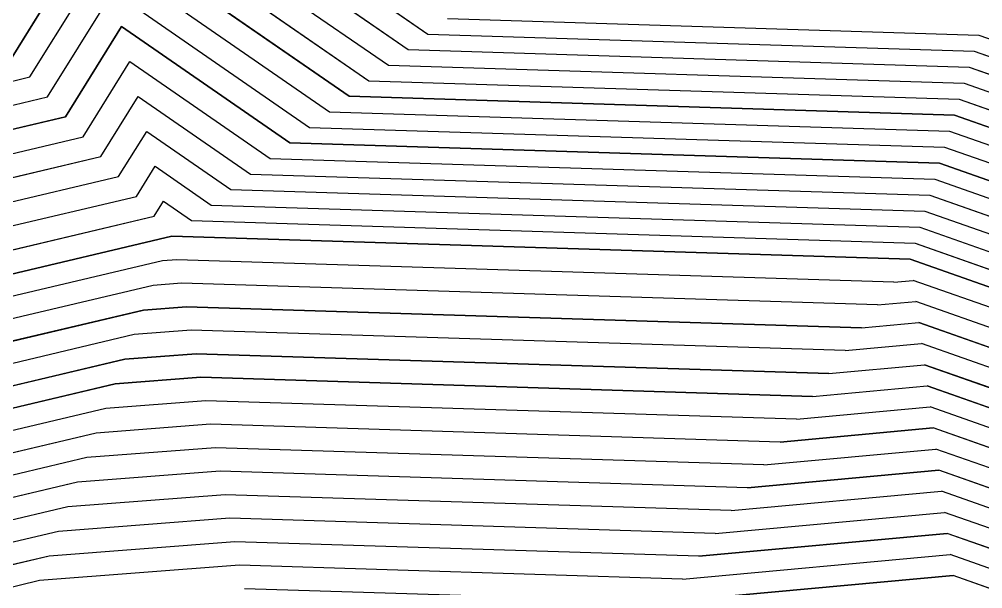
# Model space of a CAD drawing. Extents: x 7084 to 11035, y 13750 to 16729.
# Drawn here: x 8986.5 to 9274.3, y 15558.7 to 15728.9 of the extents above; entities that cross this region are included whole.
import ezdxf

# ---------------------------------------------------------------- set-up
doc = ezdxf.new("R2010")
doc.units = 0
doc.layers.add('Level 1', color=7, linetype='Continuous')

msp = doc.modelspace()

# ---------------------------------------------------------------- linework, layer by layer
at = {"layer": 'Level 1'}
for p, q in [((8999.47, 15799.8), (9108.52, 15724.44)), ((9001.98, 15789.35), (9102.64, 15719.79)), ((9004.49, 15778.91), (9096.76, 15715.14)), ((9007, 15768.47), (9090.88, 15710.5)), ((8984.34, 15717.54), (9009.5, 15758.02)), ((9009.5, 15758.02), (9085, 15705.85)), ((8989.64, 15711.6), (9012.01, 15747.58)), ((9012.01, 15747.58), (9079.12, 15701.2)), ((8994.95, 15705.65), (9014.52, 15737.13)), ((9014.52, 15737.13), (9073.24, 15696.55)), ((9114.4, 15729.09), (9273.22, 15724.12)), ((9000.25, 15699.7), (9017.03, 15726.69)), ((9017.03, 15726.69), (9067.36, 15691.91)), ((9108.52, 15724.44), (9271.75, 15719.34)), ((9273.22, 15724.12), (9362.55, 15692.69)), ((9102.64, 15719.79), (9270.28, 15714.55)), ((9271.75, 15719.34), (9363.56, 15687.03)), ((9005.56, 15693.76), (9019.54, 15716.24)), ((9019.54, 15716.24), (9061.48, 15687.26)), ((9096.76, 15715.14), (9268.81, 15709.77)), ((9270.28, 15714.55), (9364.57, 15681.38)), ((8842.96, 15676.86), (8989.64, 15711.6)), ((9090.88, 15710.5), (9267.34, 15704.98)), ((9268.81, 15709.77), (9365.59, 15675.72)), ((9010.86, 15687.81), (9022.05, 15705.8)), ((9022.05, 15705.8), (9055.6, 15682.61)), ((9085, 15705.85), (9265.87, 15700.2)), ((8844.77, 15670.08), (8994.95, 15705.65)), ((9267.34, 15704.98), (9366.6, 15670.06)), ((9079.12, 15701.2), (9264.4, 15695.41)), ((9265.87, 15700.2), (9367.61, 15664.4)), ((8846.59, 15663.31), (9000.25, 15699.7)), ((9016.17, 15681.86), (9024.56, 15695.35)), ((9024.56, 15695.35), (9049.72, 15677.96)), ((9073.24, 15696.55), (9262.94, 15690.63)), ((9264.4, 15695.41), (9368.62, 15658.74)), ((8848.4, 15656.53), (9005.56, 15693.76)), ((9067.36, 15691.91), (9261.47, 15685.84)), ((9262.94, 15690.63), (9369.64, 15653.08)), ((8850.21, 15649.76), (9010.86, 15687.81)), ((9061.48, 15687.26), (9260, 15681.06)), ((9261.47, 15685.84), (9370.65, 15647.42)), ((9021.47, 15675.92), (9027.06, 15684.91)), ((9027.06, 15684.91), (9043.84, 15673.32)), ((8852.02, 15642.99), (9016.17, 15681.86)), ((9055.6, 15682.61), (9258.53, 15676.27)), ((9260, 15681.06), (9371.66, 15641.77)), ((9049.72, 15677.96), (9257.06, 15671.48)), ((8853.84, 15636.21), (9021.47, 15675.92)), ((9026.78, 15669.97), (9029.57, 15674.47)), ((9029.57, 15674.47), (9037.96, 15668.67)), ((9258.53, 15676.27), (9372.68, 15636.11)), ((9043.84, 15673.32), (9255.59, 15666.7)), ((9257.06, 15671.48), (9373.69, 15630.45)), ((8855.65, 15629.44), (9026.78, 15669.97)), ((9037.96, 15668.67), (9254.12, 15661.91)), ((9255.59, 15666.7), (9374.7, 15624.79)), ((8857.46, 15622.66), (9032.08, 15664.02)), ((9032.08, 15664.02), (8857.46, 15622.66)), ((9252.65, 15657.13), (9032.08, 15664.02)), ((9032.08, 15664.02), (9252.65, 15657.13)), ((9254.12, 15661.91), (9375.71, 15619.13)), ((9033.53, 15657), (9029.26, 15656.67)), ((9247.8, 15650.3), (9033.53, 15657)), ((9376.73, 15613.47), (9252.65, 15657.13)), ((9252.65, 15657.13), (9376.73, 15613.47)), ((9029.26, 15656.67), (8859.63, 15616.49)), ((9026.44, 15649.32), (8861.79, 15610.32)), ((9034.97, 15649.97), (9026.44, 15649.32)), ((9242.94, 15643.47), (9034.97, 15649.97)), ((9247.8, 15650.3), (9253.51, 15650.83)), ((9374.04, 15608.42), (9253.51, 15650.83)), ((9036.41, 15642.95), (9023.61, 15641.96)), ((9238.08, 15636.65), (9036.41, 15642.95)), ((9242.94, 15643.47), (9254.36, 15644.52)), ((9371.34, 15603.36), (9254.36, 15644.52)), ((9023.61, 15641.96), (8863.96, 15604.15)), ((9238.08, 15636.65), (9255.21, 15638.22)), ((9368.65, 15598.31), (9255.21, 15638.22)), ((9020.79, 15634.61), (8866.13, 15597.98)), ((9037.86, 15635.92), (9020.79, 15634.61)), ((9233.22, 15629.82), (9037.86, 15635.92)), ((9233.22, 15629.82), (9256.07, 15631.92)), ((9365.96, 15593.25), (9256.07, 15631.92)), ((9039.3, 15628.9), (9017.97, 15627.26)), ((9228.37, 15622.99), (9039.3, 15628.9)), ((9017.97, 15627.26), (8868.29, 15591.81)), ((9228.37, 15622.99), (9256.92, 15625.62)), ((9363.27, 15588.2), (9256.92, 15625.62)), ((9015.14, 15619.91), (8870.46, 15585.64)), ((9040.75, 15621.88), (9015.14, 15619.91)), ((9223.51, 15616.16), (9040.75, 15621.88)), ((9223.51, 15616.16), (9257.78, 15619.32)), ((9360.58, 15583.14), (9257.78, 15619.32)), ((9042.19, 15614.85), (9012.32, 15612.55)), ((9218.65, 15609.34), (9042.19, 15614.85)), ((9012.32, 15612.55), (8872.63, 15579.47)), ((9218.65, 15609.34), (9258.63, 15613.01)), ((9357.89, 15578.09), (9258.63, 15613.01)), ((9043.64, 15607.83), (9009.5, 15605.2)), ((9213.79, 15602.51), (9043.64, 15607.83)), ((9009.5, 15605.2), (8874.79, 15573.3)), ((9213.79, 15602.51), (9259.48, 15606.71)), ((9355.19, 15573.04), (9259.48, 15606.71)), ((9045.08, 15600.8), (9006.68, 15597.85)), ((9208.93, 15595.68), (9045.08, 15600.8)), ((9208.93, 15595.68), (9260.34, 15600.41)), ((9352.5, 15567.98), (9260.34, 15600.41)), ((9006.68, 15597.85), (8876.96, 15567.13)), ((9046.52, 15593.78), (9003.85, 15590.5)), ((9204.08, 15588.86), (9046.52, 15593.78)), ((9204.08, 15588.86), (9261.19, 15594.11)), ((9349.81, 15562.93), (9261.19, 15594.11)), ((9003.85, 15590.5), (8879.12, 15560.96)), ((9199.22, 15582.03), (9262.04, 15587.81)), ((9347.12, 15557.87), (9262.04, 15587.81)), ((9047.97, 15586.76), (9001.03, 15583.14)), ((9199.22, 15582.03), (9047.97, 15586.76)), ((9001.03, 15583.14), (8881.29, 15554.79)), ((9049.41, 15579.73), (8998.21, 15575.79)), ((9194.36, 15575.2), (9049.41, 15579.73)), ((9194.36, 15575.2), (9262.9, 15581.5)), ((9344.43, 15552.82), (9262.9, 15581.5)), ((8998.21, 15575.79), (8883.46, 15548.61)), ((9189.5, 15568.37), (9263.75, 15575.2)), ((9341.74, 15547.76), (9263.75, 15575.2)), ((9050.86, 15572.71), (8995.38, 15568.44)), ((9189.5, 15568.37), (9050.86, 15572.71)), ((8995.38, 15568.44), (8885.62, 15542.44)), ((9184.64, 15561.55), (9264.6, 15568.9)), ((9339.05, 15542.71), (9264.6, 15568.9)), ((9052.3, 15565.68), (8992.56, 15561.09)), ((9184.64, 15561.55), (9052.3, 15565.68)), ((9179.79, 15554.72), (9265.46, 15562.6)), ((9336.35, 15537.65), (9265.46, 15562.6)), ((8992.56, 15561.09), (8887.79, 15536.27))]:
    msp.add_line(p, q, dxfattribs=at)
for points in [[(8999.47, 15799.8), (9108.52, 15724.44), (9271.75, 15719.34), (9363.56, 15687.03), (9457.08, 15651.33), (9603.78, 15690.31)], [(8999.47, 15799.8), (9108.52, 15724.44), (9271.75, 15719.34), (9363.56, 15687.03), (9457.08, 15651.33), (9603.78, 15690.31)], [(9001.98, 15789.35), (9102.64, 15719.79), (9270.28, 15714.55), (9364.57, 15681.38), (9460.62, 15644.71), (9596.03, 15680.69)], [(9001.98, 15789.35), (9102.64, 15719.79), (9270.28, 15714.55), (9364.57, 15681.38), (9460.62, 15644.71), (9596.03, 15680.69)], [(8417.27, 15132.19), (8424.62, 15224.1), (8512.5, 15270.08), (8525.68, 15269.29), (8577.15, 15375.9), (8612.99, 15381.41), (8657.11, 15443.91), (8683.76, 15431.04), (8746.05, 15414.8), (8812.86, 15456.56), (8744.42, 15539.49), (8705.82, 15501.69), (8679.16, 15514.56), (8717.76, 15552.36), (8756.62, 15631.58), (8839.34, 15690.4), (8979.03, 15723.49), (9007, 15768.47), (9090.88, 15710.5), (9267.34, 15704.98), (9366.6, 15670.06), (9467.7, 15631.46), (9580.54, 15661.44)], [(8417.27, 15132.19), (8424.62, 15224.1), (8512.5, 15270.08), (8525.68, 15269.29), (8577.15, 15375.9), (8612.99, 15381.41), (8657.11, 15443.91), (8683.76, 15431.04), (8746.05, 15414.8), (8812.86, 15456.56), (8744.42, 15539.49), (8705.82, 15501.69), (8679.16, 15514.56), (8717.76, 15552.36), (8756.62, 15631.58), (8839.34, 15690.4), (8979.03, 15723.49), (9007, 15768.47), (9090.88, 15710.5), (9267.34, 15704.98), (9366.6, 15670.06), (9467.7, 15631.46), (9580.54, 15661.44)], [(9572.8, 15651.82), (9471.24, 15624.83), (9367.61, 15664.4), (9265.87, 15700.2), (9085, 15705.85), (9009.5, 15758.02), (8984.34, 15717.54), (8841.15, 15683.63), (8756.37, 15623.34), (8721.39, 15552.03), (8681.83, 15513.29), (8705.82, 15501.71), (8745.38, 15540.45), (8815.54, 15455.45), (8747.05, 15412.65), (8683.21, 15429.29), (8659.22, 15440.87), (8614, 15376.82), (8581.74, 15371.85), (8528.99, 15262.58), (8517.13, 15263.29), (8438.03, 15221.91), (8430.5, 15127.71)], [(9572.8, 15651.82), (9471.24, 15624.83), (9367.61, 15664.4), (9265.87, 15700.2), (9085, 15705.85), (9009.5, 15758.02), (8984.34, 15717.54), (8841.15, 15683.63), (8756.37, 15623.34), (8721.39, 15552.03), (8681.83, 15513.29), (8705.82, 15501.71), (8745.38, 15540.45), (8815.54, 15455.45), (8747.05, 15412.65), (8683.21, 15429.29), (8659.22, 15440.87), (8614, 15376.82), (8581.74, 15371.85), (8528.99, 15262.58), (8517.13, 15263.29), (8438.03, 15221.91), (8430.5, 15127.71)], [(9854.88, 15540.06), (9549.57, 15622.95), (9481.86, 15604.96), (9370.65, 15647.42), (9261.47, 15685.84), (9067.36, 15691.91), (9017.03, 15726.69), (9000.25, 15699.7), (8846.59, 15663.31), (8755.6, 15598.61), (8732.29, 15551.07), (8689.83, 15509.49), (8705.82, 15501.77), (8748.28, 15543.35), (8823.56, 15452.13), (8750.07, 15406.19), (8681.55, 15424.06), (8665.56, 15431.78), (8617.04, 15363.03), (8595.53, 15359.72), (8538.92, 15242.45), (8531.01, 15242.92), (8478.28, 15215.34)], [(9854.88, 15540.06), (9549.57, 15622.95), (9481.86, 15604.96), (9370.65, 15647.42), (9261.47, 15685.84), (9067.36, 15691.91), (9017.03, 15726.69), (9000.25, 15699.7), (8846.59, 15663.31), (8755.6, 15598.61), (8732.29, 15551.07), (8689.83, 15509.49), (8705.82, 15501.77), (8748.28, 15543.35), (8823.56, 15452.13), (8750.07, 15406.19), (8681.55, 15424.06), (8665.56, 15431.78), (8617.04, 15363.03), (8595.53, 15359.72), (8538.92, 15242.45), (8531.01, 15242.92), (8478.28, 15215.34)], [(8828.92, 15449.91), (8750.21, 15545.28), (8705.82, 15501.81), (8695.16, 15506.96), (8739.55, 15550.43), (8755.09, 15582.12), (8850.21, 15649.76), (9010.86, 15687.81), (9022.05, 15705.8), (9055.6, 15682.61), (9258.53, 15676.27), (9372.68, 15636.11), (9488.94, 15591.72), (9534.08, 15603.71), (9853.26, 15517.04)], [(8828.92, 15449.91), (8750.21, 15545.28), (8705.82, 15501.81), (8695.16, 15506.96), (8739.55, 15550.43), (8755.09, 15582.12), (8850.21, 15649.76), (9010.86, 15687.81), (9022.05, 15705.8), (9055.6, 15682.61), (9258.53, 15676.27), (9372.68, 15636.11), (9488.94, 15591.72), (9534.08, 15603.71), (9853.26, 15517.04)], [(8555.46, 15208.91), (8618.51, 15339.5), (8622.09, 15340.05), (8676.13, 15416.61), (8678.8, 15415.33), (8755.1, 15395.43), (8836.94, 15446.58), (8753.1, 15548.17), (8705.82, 15501.87), (8703.15, 15503.16), (8750.44, 15549.46), (8754.32, 15557.38), (8855.65, 15629.44), (9026.78, 15669.97), (9029.57, 15674.47), (9037.96, 15668.67), (9254.12, 15661.91), (9375.71, 15619.13)], [(8555.46, 15208.91), (8618.51, 15339.5), (8622.09, 15340.05), (8676.13, 15416.61), (8678.8, 15415.33), (8755.1, 15395.43), (8836.94, 15446.58), (8753.1, 15548.17), (8705.82, 15501.87), (8703.15, 15503.16), (8750.44, 15549.46), (8754.32, 15557.38), (8855.65, 15629.44), (9026.78, 15669.97), (9029.57, 15674.47), (9037.96, 15668.67), (9254.12, 15661.91), (9375.71, 15619.13)], [(8636.3, 15330.54), (8637.52, 15333.96), (8687.94, 15405.38), (8759.12, 15386.82), (8847.65, 15442.15), (8769.43, 15536.93), (8863.96, 15604.15), (9023.61, 15641.96), (9036.41, 15642.95), (9238.08, 15636.65), (9255.21, 15638.22), (9368.65, 15598.31), (9379.68, 15604.61), (9495.22, 15560.5), (9507.04, 15556.16), (9824.24, 15470.04)], [(8636.3, 15330.54), (8637.52, 15333.96), (8687.94, 15405.38), (8759.12, 15386.82), (8847.65, 15442.15), (8769.43, 15536.93), (8863.96, 15604.15), (9023.61, 15641.96), (9036.41, 15642.95), (9238.08, 15636.65), (9255.21, 15638.22), (9368.65, 15598.31), (9379.68, 15604.61), (9495.22, 15560.5), (9507.04, 15556.16), (9824.24, 15470.04)], [(8588.64, 15209.09), (8643.78, 15323.31), (8645.09, 15327.25), (8647.13, 15332.96), (8694.4, 15399.92), (8761.13, 15382.52), (8853, 15439.93), (8779.67, 15528.79), (8868.29, 15591.81), (9017.97, 15627.26), (9039.3, 15628.9), (9228.37, 15622.99), (9256.92, 15625.62), (9363.27, 15588.2), (9381.65, 15598.7), (9489.97, 15557.35), (9509.66, 15550.12), (9807.04, 15469.38)], [(8588.64, 15209.09), (8643.78, 15323.31), (8645.09, 15327.25), (8647.13, 15332.96), (8694.4, 15399.92), (8761.13, 15382.52), (8853, 15439.93), (8779.67, 15528.79), (8868.29, 15591.81), (9017.97, 15627.26), (9039.3, 15628.9), (9228.37, 15622.99), (9256.92, 15625.62), (9363.27, 15588.2), (9381.65, 15598.7), (9489.97, 15557.35), (9509.66, 15550.12), (9807.04, 15469.38)], [(8594.61, 15210.47), (8647.92, 15320.89), (8649.49, 15325.61), (8651.94, 15332.46), (8697.63, 15397.19), (8762.14, 15380.36), (8855.68, 15438.83), (8784.79, 15524.72), (8870.46, 15585.64), (9015.14, 15619.91), (9040.75, 15621.88), (9223.51, 15616.16), (9257.78, 15619.32), (9360.58, 15583.14), (9382.64, 15595.75), (9487.34, 15555.77)], [(8594.61, 15210.47), (8647.92, 15320.89), (8649.49, 15325.61), (8651.94, 15332.46), (8697.63, 15397.19), (8762.14, 15380.36), (8855.68, 15438.83), (8784.79, 15524.72), (8870.46, 15585.64), (9015.14, 15619.91), (9040.75, 15621.88), (9223.51, 15616.16), (9257.78, 15619.32), (9360.58, 15583.14), (9382.64, 15595.75), (9487.34, 15555.77)], [(9781.24, 15468.39), (9513.6, 15541.07), (9482.09, 15552.62), (9384.6, 15589.84), (9355.19, 15573.04), (9259.48, 15606.71), (9213.79, 15602.51), (9043.64, 15607.83), (9009.5, 15605.2), (8874.79, 15573.3), (8795.03, 15516.58), (8861.03, 15436.61), (8764.15, 15376.06), (8704.09, 15391.72), (8661.55, 15331.46), (8658.29, 15322.33), (8656.19, 15316.03), (8606.56, 15213.22)], [(9781.24, 15468.39), (9513.6, 15541.07), (9482.09, 15552.62), (9384.6, 15589.84), (9355.19, 15573.04), (9259.48, 15606.71), (9213.79, 15602.51), (9043.64, 15607.83), (9009.5, 15605.2), (8874.79, 15573.3), (8795.03, 15516.58), (8861.03, 15436.61), (8764.15, 15376.06), (8704.09, 15391.72), (8661.55, 15331.46), (8658.29, 15322.33), (8656.19, 15316.03), (8606.56, 15213.22)], [(9764.04, 15467.74), (9516.23, 15535.03), (9476.84, 15549.47), (9386.57, 15583.93), (9349.81, 15562.93), (9261.19, 15594.11), (9204.08, 15588.86), (9046.52, 15593.78), (9003.85, 15590.5), (8879.12, 15560.96), (8805.27, 15508.44), (8866.38, 15434.39), (8766.16, 15371.76), (8710.55, 15386.26), (8671.16, 15330.46), (8667.08, 15319.05), (8664.46, 15311.17), (8618.51, 15215.98)], [(9764.04, 15467.74), (9516.23, 15535.03), (9476.84, 15549.47), (9386.57, 15583.93), (9349.81, 15562.93), (9261.19, 15594.11), (9204.08, 15588.86), (9046.52, 15593.78), (9003.85, 15590.5), (8879.12, 15560.96), (8805.27, 15508.44), (8866.38, 15434.39), (8766.16, 15371.76), (8710.55, 15386.26), (8671.16, 15330.46), (8667.08, 15319.05), (8664.46, 15311.17), (8618.51, 15215.98)], [(9738.24, 15466.75), (9520.17, 15525.97), (9468.96, 15544.74), (9389.53, 15575.07), (9341.74, 15547.76), (9263.75, 15575.2), (9189.5, 15568.37), (9050.86, 15572.71), (8995.38, 15568.44), (8885.62, 15542.44), (8820.63, 15496.23), (8874.41, 15431.07), (8769.18, 15365.3), (8720.24, 15378.06), (8685.58, 15328.96), (8680.28, 15314.12), (8676.87, 15303.88)], [(9738.24, 15466.75), (9520.17, 15525.97), (9468.96, 15544.74), (9389.53, 15575.07), (9341.74, 15547.76), (9263.75, 15575.2), (9189.5, 15568.37), (9050.86, 15572.71), (8995.38, 15568.44), (8885.62, 15542.44), (8820.63, 15496.23), (8874.41, 15431.07), (8769.18, 15365.3), (8720.24, 15378.06), (8685.58, 15328.96), (8680.28, 15314.12), (8676.87, 15303.88)], [(9721.04, 15466.1), (9522.79, 15519.93), (9463.71, 15541.59), (9391.5, 15569.16), (9336.35, 15537.65), (9265.46, 15562.6), (9179.79, 15554.72), (9053.74, 15558.66)], [(9721.04, 15466.1), (9522.79, 15519.93), (9463.71, 15541.59), (9391.5, 15569.16), (9336.35, 15537.65), (9265.46, 15562.6), (9179.79, 15554.72), (9053.74, 15558.66)]]:
    msp.add_lwpolyline(points, dxfattribs=at)

doc.saveas('drawing.dxf')
